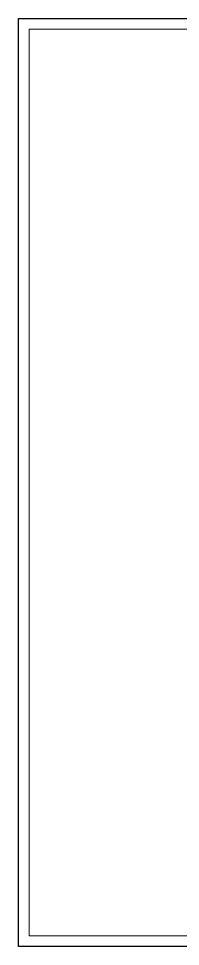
# Model space of a CAD drawing. Header units: metres. Extents: x 529352 to 529741, y 2674804 to 2675132.
# Drawn here: x 529552.5159 to 529552.5582, y 2674999.9632 to 2675000.2066 of the extents above; entities that cross this region are included whole.
import ezdxf

# ---------------------------------------------------------------- set-up
doc = ezdxf.new("R2010")
doc.units = ezdxf.units.M
doc.layers.add('IDT', color=7, linetype='Continuous')

# ---------------------------------------------------------------- blocks, each defined once
blk = doc.blocks.new('IDT')
at = {"layer": 'IDT', "color": 0, "lineweight": 25}
for p, q in [((16.5689, 14.19978), (16.8234, 14.19978)), ((16.8234, 14.19978), (16.8234, 13.95635)), ((16.8234, 13.95635), (16.5689, 13.95635))]:
    blk.add_line(p, q, dxfattribs=at)
at = {"layer": 'IDT', "color": 0, "lineweight": 13}
for p, q in [((16.5689, 14.19702), (16.82064, 14.19702)), ((16.82064, 14.19702), (16.82064, 13.95912)), ((16.82064, 13.95912), (16.5689, 13.95912))]:
    blk.add_line(p, q, dxfattribs=at)

msp = doc.modelspace()

# ---------------------------------------------------------------- block references
at = {"layer": 'IDT', "color": 8, "rotation": 180}
msp.add_blockref('IDT', (529569.33928, 2675014.16297), dxfattribs=at)

doc.saveas('drawing.dxf')
